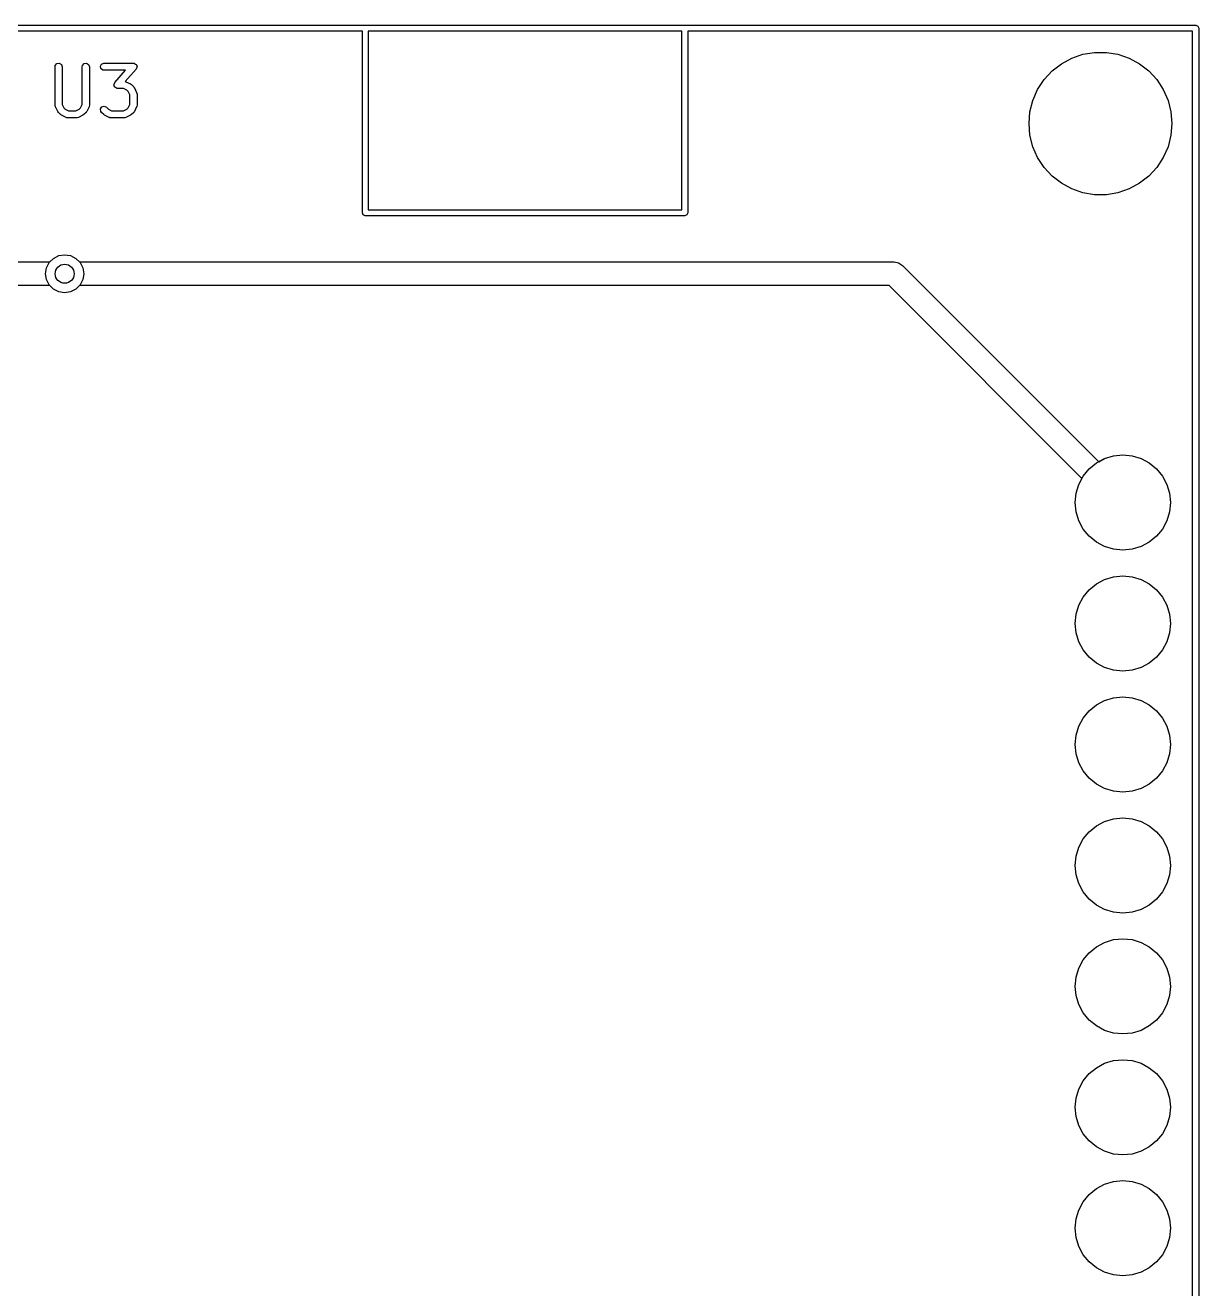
# Model space of a CAD drawing. Extents: x 105.8 to 166.7, y -105.6 to -53.8.
# Drawn here: x 142.05 to 166.69, y -80.37 to -53.84 of the extents above; entities that cross this region are included whole.
import ezdxf

# ---------------------------------------------------------------- set-up
doc = ezdxf.new("R2010")
doc.units = 0
doc.layers.add('BLACK', color=7, linetype='CONTINUOUS')

msp = doc.modelspace()

# ---------------------------------------------------------------- linework, layer by layer
at = {"layer": 'BLACK', "linetype": 'CONTINUOUS'}
for p, q in [((138.12, -53.8365), (149.189, -53.8365)), ((149.189, -53.8365), (166.63, -53.8365)), ((166.63, -53.8365), (166.675, -53.8551)), ((166.675, -53.8551), (166.694, -53.9)), ((149.129, -53.9635), (138.183, -53.9635)), ((149.129, -57.775), (149.129, -53.9635)), ((149.249, -53.9635), (149.249, -57.715)), ((155.84, -53.9635), (149.249, -53.9635)), ((155.84, -57.715), (155.84, -53.9635)), ((166.566, -53.9635), (155.96, -53.9635)), ((155.96, -53.9635), (155.96, -57.775)), ((166.566, -104.786), (166.566, -53.9635)), ((166.694, -53.9), (166.694, -104.85)), ((142.678, -54.682), (142.711, -54.6427)), ((142.711, -54.6427), (142.761, -54.6338)), ((142.761, -54.6338), (142.806, -54.6594)), ((143.249, -54.682), (143.282, -54.6427)), ((143.282, -54.6427), (143.333, -54.6338)), ((143.333, -54.6338), (143.377, -54.6594)), ((143.627, -54.6946), (143.652, -54.6502)), ((143.652, -54.6502), (143.7, -54.6326)), ((143.7, -54.6326), (144.32, -54.6326)), ((144.32, -54.6326), (144.331, -54.6346)), ((144.331, -54.6346), (144.334, -54.634)), ((144.334, -54.634), (144.337, -54.6357)), ((144.337, -54.6357), (144.345, -54.6371)), ((144.345, -54.6371), (144.361, -54.6501)), ((144.361, -54.6501), (144.378, -54.6606)), ((163.614, -54.7964), (163.81, -54.6442)), ((163.614, -54.7964), (163.81, -54.6442)), ((163.81, -54.6442), (164.027, -54.5263)), ((163.81, -54.6442), (164.027, -54.5263)), ((164.027, -54.5263), (164.262, -54.4459)), ((164.027, -54.5263), (164.262, -54.4459)), ((164.262, -54.4459), (164.506, -54.4051)), ((164.262, -54.4459), (164.506, -54.4051)), ((164.506, -54.4051), (164.754, -54.4051)), ((164.506, -54.4051), (164.754, -54.4051)), ((164.754, -54.4051), (164.998, -54.4459)), ((164.754, -54.4051), (164.998, -54.4459)), ((164.998, -54.4459), (165.233, -54.5263)), ((164.998, -54.4459), (165.233, -54.5263)), ((165.233, -54.5263), (165.45, -54.6442)), ((165.233, -54.5263), (165.45, -54.6442)), ((165.45, -54.6442), (165.646, -54.7964)), ((165.45, -54.6442), (165.646, -54.7964)), ((142.673, -54.7076), (142.678, -54.682)), ((142.673, -55.5171), (142.673, -54.7076)), ((142.806, -54.6594), (142.823, -54.7076)), ((142.823, -54.7076), (142.823, -55.4994)), ((143.245, -54.7076), (143.249, -54.682)), ((143.245, -55.4994), (143.245, -54.7076)), ((143.377, -54.6594), (143.395, -54.7076)), ((143.395, -54.7076), (143.395, -55.5171)), ((143.636, -54.7451), (143.627, -54.6946)), ((143.675, -54.7781), (143.636, -54.7451)), ((143.7, -54.7826), (143.675, -54.7781)), ((144.154, -54.7826), (143.7, -54.7826)), ((143.93, -55.0392), (144.154, -54.7826)), ((144.376, -54.757), (144.148, -55.017)), ((144.383, -54.7382), (144.376, -54.757)), ((144.378, -54.6606), (144.38, -54.6663)), ((144.38, -54.6663), (144.384, -54.6701)), ((144.393, -54.7206), (144.383, -54.7382)), ((144.384, -54.6701), (144.388, -54.69)), ((144.388, -54.69), (144.395, -54.7092)), ((144.395, -54.7092), (144.392, -54.7147)), ((144.392, -54.7147), (144.393, -54.7206)), ((163.446, -54.9787), (163.614, -54.7964)), ((163.446, -54.9787), (163.614, -54.7964)), ((165.646, -54.7964), (165.814, -54.9787)), ((165.646, -54.7964), (165.814, -54.9787)), ((143.911, -55.087), (143.913, -55.0814)), ((143.918, -55.1062), (143.911, -55.087)), ((143.912, -55.0755), (143.922, -55.058)), ((143.913, -55.0814), (143.912, -55.0755)), ((143.921, -55.1261), (143.918, -55.1062)), ((143.926, -55.1299), (143.921, -55.1261)), ((143.922, -55.058), (143.93, -55.0392)), ((143.928, -55.1356), (143.926, -55.1299)), ((143.945, -55.1461), (143.928, -55.1356)), ((143.961, -55.159), (143.945, -55.1461)), ((143.969, -55.1605), (143.961, -55.159)), ((143.972, -55.1621), (143.969, -55.1605)), ((143.975, -55.1616), (143.972, -55.1621)), ((143.986, -55.1636), (143.975, -55.1616)), ((144.111, -55.1636), (143.986, -55.1636)), ((144.18, -55.1978), (144.111, -55.1636)), ((144.148, -55.017), (144.155, -55.0181)), ((144.155, -55.0181), (144.158, -55.021)), ((144.158, -55.021), (144.163, -55.0215)), ((144.163, -55.0215), (144.258, -55.0691)), ((144.258, -55.0691), (144.276, -55.0825)), ((144.276, -55.0825), (144.277, -55.0832)), ((144.277, -55.0832), (144.325, -55.1308)), ((144.325, -55.1308), (144.338, -55.1491)), ((144.338, -55.1491), (144.339, -55.1503)), ((144.339, -55.1503), (144.387, -55.2455)), ((163.211, -55.413), (163.311, -55.1861)), ((163.211, -55.413), (163.311, -55.1861)), ((163.311, -55.1861), (163.446, -54.9787)), ((163.311, -55.1861), (163.446, -54.9787)), ((165.814, -54.9787), (165.949, -55.1861)), ((165.814, -54.9787), (165.949, -55.1861)), ((165.949, -55.1861), (166.049, -55.413)), ((165.949, -55.1861), (166.049, -55.413)), ((144.21, -55.2282), (144.18, -55.1978)), ((144.245, -55.2968), (144.21, -55.2282)), ((144.245, -55.4994), (144.245, -55.2968)), ((144.387, -55.2455), (144.394, -55.2705)), ((144.394, -55.2705), (144.393, -55.2748)), ((144.393, -55.2748), (144.395, -55.279)), ((144.395, -55.279), (144.395, -55.5171)), ((163.15, -55.6531), (163.211, -55.413)), ((163.15, -55.6531), (163.211, -55.413)), ((166.049, -55.413), (166.11, -55.6531)), ((166.049, -55.413), (166.11, -55.6531)), ((142.675, -55.5214), (142.673, -55.5171)), ((142.674, -55.5257), (142.675, -55.5214)), ((142.681, -55.5507), (142.674, -55.5257)), ((142.729, -55.6459), (142.681, -55.5507)), ((142.73, -55.647), (142.729, -55.6459)), ((142.743, -55.6654), (142.73, -55.647)), ((142.79, -55.713), (142.743, -55.6654)), ((142.792, -55.7137), (142.79, -55.713)), ((142.81, -55.7271), (142.792, -55.7137)), ((142.823, -55.4994), (142.857, -55.568)), ((142.857, -55.568), (142.888, -55.5984)), ((142.888, -55.5984), (142.956, -55.6326)), ((142.956, -55.6326), (143.111, -55.6326)), ((143.111, -55.6326), (143.18, -55.5984)), ((143.18, -55.5984), (143.21, -55.568)), ((143.21, -55.568), (143.245, -55.4994)), ((143.277, -55.713), (143.259, -55.7259)), ((143.325, -55.6654), (143.277, -55.713)), ((143.326, -55.6639), (143.325, -55.6654)), ((143.339, -55.6459), (143.326, -55.6639)), ((143.387, -55.5507), (143.339, -55.6459)), ((143.39, -55.5428), (143.387, -55.5462)), ((143.387, -55.5462), (143.387, -55.5507)), ((143.395, -55.5171), (143.39, -55.5428)), ((143.628, -55.593), (143.657, -55.5509)), ((143.633, -55.6441), (143.628, -55.593)), ((143.647, -55.6654), (143.633, -55.6441)), ((143.695, -55.713), (143.647, -55.6654)), ((143.657, -55.5509), (143.707, -55.5377)), ((143.697, -55.7137), (143.695, -55.713)), ((143.715, -55.7271), (143.697, -55.7137)), ((143.707, -55.5377), (143.754, -55.5593)), ((143.754, -55.5593), (143.793, -55.5984)), ((143.793, -55.5984), (143.861, -55.6326)), ((143.861, -55.6326), (144.111, -55.6326)), ((144.111, -55.6326), (144.18, -55.5984)), ((144.18, -55.5984), (144.21, -55.568)), ((144.21, -55.568), (144.245, -55.4994)), ((144.277, -55.713), (144.259, -55.7259)), ((144.325, -55.6654), (144.277, -55.713)), ((144.326, -55.6639), (144.325, -55.6654)), ((144.339, -55.6459), (144.326, -55.6639)), ((144.387, -55.5507), (144.339, -55.6459)), ((144.39, -55.5428), (144.387, -55.5462)), ((144.387, -55.5462), (144.387, -55.5507)), ((144.395, -55.5171), (144.39, -55.5428)), ((163.13, -55.9), (163.15, -55.6531)), ((163.13, -55.9), (163.15, -55.6531)), ((166.11, -55.6531), (166.13, -55.9)), ((166.11, -55.6531), (166.13, -55.9)), ((142.905, -55.7747), (142.81, -55.7271)), ((142.909, -55.7752), (142.905, -55.7747)), ((142.913, -55.7781), (142.909, -55.7752)), ((142.939, -55.7826), (142.913, -55.7781)), ((143.129, -55.7826), (142.939, -55.7826)), ((143.133, -55.7811), (143.129, -55.7826)), ((143.138, -55.7821), (143.133, -55.7811)), ((143.163, -55.7747), (143.138, -55.7821)), ((143.258, -55.7271), (143.163, -55.7747)), ((143.259, -55.7259), (143.258, -55.7271)), ((143.81, -55.7747), (143.715, -55.7271)), ((143.814, -55.7752), (143.81, -55.7747)), ((143.818, -55.7781), (143.814, -55.7752)), ((143.843, -55.7826), (143.818, -55.7781)), ((144.129, -55.7826), (143.843, -55.7826)), ((144.133, -55.7811), (144.129, -55.7826)), ((144.138, -55.7821), (144.133, -55.7811)), ((144.163, -55.7747), (144.138, -55.7821)), ((144.258, -55.7271), (144.163, -55.7747)), ((144.259, -55.7259), (144.258, -55.7271)), ((163.15, -56.1469), (163.13, -55.9)), ((163.15, -56.1469), (163.13, -55.9)), ((166.13, -55.9), (166.11, -56.1469)), ((166.13, -55.9), (166.11, -56.1469)), ((163.211, -56.387), (163.15, -56.1469)), ((163.211, -56.387), (163.15, -56.1469)), ((166.11, -56.1469), (166.049, -56.387)), ((166.11, -56.1469), (166.049, -56.387)), ((163.311, -56.6139), (163.211, -56.387)), ((163.311, -56.6139), (163.211, -56.387)), ((166.049, -56.387), (165.949, -56.6139)), ((166.049, -56.387), (165.949, -56.6139)), ((163.446, -56.8213), (163.311, -56.6139)), ((163.446, -56.8213), (163.311, -56.6139)), ((165.949, -56.6139), (165.814, -56.8213)), ((165.949, -56.6139), (165.814, -56.8213)), ((163.614, -57.0036), (163.446, -56.8213)), ((163.614, -57.0036), (163.446, -56.8213)), ((163.81, -57.1557), (163.614, -57.0036)), ((163.81, -57.1557), (163.614, -57.0036)), ((165.646, -57.0036), (165.45, -57.1557)), ((165.646, -57.0036), (165.45, -57.1557)), ((165.814, -56.8213), (165.646, -57.0036)), ((165.814, -56.8213), (165.646, -57.0036)), ((164.027, -57.2737), (163.81, -57.1557)), ((164.027, -57.2737), (163.81, -57.1557)), ((164.262, -57.3541), (164.027, -57.2737)), ((164.262, -57.3541), (164.027, -57.2737)), ((165.233, -57.2737), (164.998, -57.3541)), ((165.233, -57.2737), (164.998, -57.3541)), ((165.45, -57.1557), (165.233, -57.2737)), ((165.45, -57.1557), (165.233, -57.2737)), ((164.506, -57.3949), (164.262, -57.3541)), ((164.506, -57.3949), (164.262, -57.3541)), ((164.754, -57.3949), (164.506, -57.3949)), ((164.754, -57.3949), (164.506, -57.3949)), ((164.998, -57.3541), (164.754, -57.3949)), ((164.998, -57.3541), (164.754, -57.3949)), ((149.147, -57.8174), (149.129, -57.775)), ((149.189, -57.835), (149.147, -57.8174)), ((155.9, -57.835), (149.189, -57.835)), ((149.249, -57.715), (155.84, -57.715)), ((155.942, -57.8174), (155.9, -57.835)), ((155.96, -57.775), (155.942, -57.8174)), ((140.97, -58.805), (142.566, -58.805)), ((142.495, -58.9314), (142.551, -58.8199)), ((142.551, -58.8199), (142.64, -58.7314)), ((142.566, -58.805), (142.64, -58.7314)), ((142.64, -58.7314), (142.751, -58.6746)), ((142.64, -58.7314), (142.751, -58.6746)), ((142.751, -58.6746), (142.875, -58.655)), ((142.751, -58.6746), (142.875, -58.655)), ((142.875, -58.655), (142.999, -58.6746)), ((142.875, -58.655), (142.999, -58.6746)), ((142.999, -58.6746), (143.11, -58.7314)), ((142.999, -58.6746), (143.11, -58.7314)), ((143.11, -58.7314), (143.184, -58.805)), ((143.11, -58.7314), (143.199, -58.8199)), ((143.184, -58.805), (160.295, -58.805)), ((143.199, -58.8199), (143.255, -58.9314)), ((160.295, -58.805), (160.391, -58.824)), ((160.391, -58.824), (160.472, -58.8782)), ((160.472, -58.8782), (164.595, -63.0015)), ((142.475, -59.055), (142.495, -58.9314)), ((142.495, -59.1786), (142.475, -59.055)), ((143.255, -58.9314), (143.275, -59.055)), ((143.275, -59.055), (143.255, -59.1786)), ((142.566, -59.305), (141.074, -59.305)), ((142.551, -59.2901), (142.495, -59.1786)), ((142.64, -59.3786), (142.551, -59.2901)), ((142.64, -59.3786), (142.566, -59.305)), ((142.751, -59.4354), (142.64, -59.3786)), ((142.751, -59.4354), (142.64, -59.3786)), ((143.11, -59.3786), (142.999, -59.4354)), ((143.11, -59.3786), (142.999, -59.4354)), ((143.199, -59.2901), (143.11, -59.3786)), ((143.184, -59.305), (143.11, -59.3786)), ((160.191, -59.305), (143.184, -59.305)), ((143.255, -59.1786), (143.199, -59.2901)), ((164.241, -63.355), (160.191, -59.305)), ((142.875, -59.455), (142.751, -59.4354)), ((142.875, -59.455), (142.751, -59.4354)), ((142.999, -59.4354), (142.875, -59.455)), ((142.999, -59.4354), (142.875, -59.455)), ((164.717, -62.9361), (164.905, -62.8792)), ((164.717, -62.9361), (164.905, -62.8792)), ((164.717, -62.9361), (164.905, -62.8792)), ((164.717, -62.9361), (164.905, -62.8792)), ((164.905, -62.8792), (165.1, -62.86)), ((164.905, -62.8792), (165.1, -62.86)), ((164.905, -62.8792), (165.1, -62.86)), ((164.905, -62.8792), (165.1, -62.86)), ((165.1, -62.86), (165.295, -62.8792)), ((165.1, -62.86), (165.295, -62.8792)), ((165.1, -62.86), (165.295, -62.8792)), ((165.1, -62.86), (165.295, -62.8792)), ((165.295, -62.8792), (165.483, -62.9361)), ((165.295, -62.8792), (165.483, -62.9361)), ((165.295, -62.8792), (165.483, -62.9361)), ((165.295, -62.8792), (165.483, -62.9361)), ((164.393, -63.1529), (164.544, -63.0285)), ((164.393, -63.1529), (164.544, -63.0285)), ((164.393, -63.1529), (164.544, -63.0285)), ((164.544, -63.0285), (164.717, -62.9361)), ((164.544, -63.0285), (164.717, -62.9361)), ((164.544, -63.0285), (164.717, -62.9361)), ((164.595, -63.0015), (164.717, -62.9361)), ((165.483, -62.9361), (165.656, -63.0285)), ((165.483, -62.9361), (165.656, -63.0285)), ((165.483, -62.9361), (165.656, -63.0285)), ((165.483, -62.9361), (165.656, -63.0285)), ((165.656, -63.0285), (165.807, -63.1529)), ((165.656, -63.0285), (165.807, -63.1529)), ((165.656, -63.0285), (165.807, -63.1529)), ((165.656, -63.0285), (165.807, -63.1529)), ((164.176, -63.4773), (164.269, -63.3044)), ((164.176, -63.4773), (164.269, -63.3044)), ((164.176, -63.4773), (164.269, -63.3044)), ((164.176, -63.4773), (164.241, -63.355)), ((164.269, -63.3044), (164.393, -63.1529)), ((164.269, -63.3044), (164.393, -63.1529)), ((164.269, -63.3044), (164.393, -63.1529)), ((165.807, -63.1529), (165.931, -63.3044)), ((165.807, -63.1529), (165.931, -63.3044)), ((165.807, -63.1529), (165.931, -63.3044)), ((165.807, -63.1529), (165.931, -63.3044)), ((165.931, -63.3044), (166.024, -63.4773)), ((165.931, -63.3044), (166.024, -63.4773)), ((165.931, -63.3044), (166.024, -63.4773)), ((165.931, -63.3044), (166.024, -63.4773)), ((164.1, -63.86), (164.119, -63.6649)), ((164.1, -63.86), (164.119, -63.6649)), ((164.1, -63.86), (164.119, -63.6649)), ((164.1, -63.86), (164.119, -63.6649)), ((164.119, -63.6649), (164.176, -63.4773)), ((164.119, -63.6649), (164.176, -63.4773)), ((164.119, -63.6649), (164.176, -63.4773)), ((164.119, -63.6649), (164.176, -63.4773)), ((166.024, -63.4773), (166.081, -63.6649)), ((166.024, -63.4773), (166.081, -63.6649)), ((166.024, -63.4773), (166.081, -63.6649)), ((166.024, -63.4773), (166.081, -63.6649)), ((166.081, -63.6649), (166.1, -63.86)), ((166.081, -63.6649), (166.1, -63.86)), ((166.081, -63.6649), (166.1, -63.86)), ((166.081, -63.6649), (166.1, -63.86)), ((164.119, -64.0551), (164.1, -63.86)), ((164.119, -64.0551), (164.1, -63.86)), ((164.119, -64.0551), (164.1, -63.86)), ((164.119, -64.0551), (164.1, -63.86)), ((166.1, -63.86), (166.081, -64.0551)), ((166.1, -63.86), (166.081, -64.0551)), ((166.1, -63.86), (166.081, -64.0551)), ((166.1, -63.86), (166.081, -64.0551)), ((164.176, -64.2427), (164.119, -64.0551)), ((164.176, -64.2427), (164.119, -64.0551)), ((164.176, -64.2427), (164.119, -64.0551)), ((164.176, -64.2427), (164.119, -64.0551)), ((166.081, -64.0551), (166.024, -64.2427)), ((166.081, -64.0551), (166.024, -64.2427)), ((166.081, -64.0551), (166.024, -64.2427)), ((166.081, -64.0551), (166.024, -64.2427)), ((164.269, -64.4156), (164.176, -64.2427)), ((164.269, -64.4156), (164.176, -64.2427)), ((164.269, -64.4156), (164.176, -64.2427)), ((164.269, -64.4156), (164.176, -64.2427)), ((164.393, -64.5671), (164.269, -64.4156)), ((164.393, -64.5671), (164.269, -64.4156)), ((164.393, -64.5671), (164.269, -64.4156)), ((164.393, -64.5671), (164.269, -64.4156)), ((165.931, -64.4156), (165.807, -64.5671)), ((165.931, -64.4156), (165.807, -64.5671)), ((165.931, -64.4156), (165.807, -64.5671)), ((165.931, -64.4156), (165.807, -64.5671)), ((166.024, -64.2427), (165.931, -64.4156)), ((166.024, -64.2427), (165.931, -64.4156)), ((166.024, -64.2427), (165.931, -64.4156)), ((166.024, -64.2427), (165.931, -64.4156)), ((164.544, -64.6915), (164.393, -64.5671)), ((164.544, -64.6915), (164.393, -64.5671)), ((164.544, -64.6915), (164.393, -64.5671)), ((164.544, -64.6915), (164.393, -64.5671)), ((164.717, -64.7839), (164.544, -64.6915)), ((164.717, -64.7839), (164.544, -64.6915)), ((164.717, -64.7839), (164.544, -64.6915)), ((164.717, -64.7839), (164.544, -64.6915)), ((165.656, -64.6915), (165.483, -64.7839)), ((165.656, -64.6915), (165.483, -64.7839)), ((165.656, -64.6915), (165.483, -64.7839)), ((165.656, -64.6915), (165.483, -64.7839)), ((165.807, -64.5671), (165.656, -64.6915)), ((165.807, -64.5671), (165.656, -64.6915)), ((165.807, -64.5671), (165.656, -64.6915)), ((165.807, -64.5671), (165.656, -64.6915)), ((164.905, -64.8408), (164.717, -64.7839)), ((164.905, -64.8408), (164.717, -64.7839)), ((164.905, -64.8408), (164.717, -64.7839)), ((164.905, -64.8408), (164.717, -64.7839)), ((165.1, -64.86), (164.905, -64.8408)), ((165.1, -64.86), (164.905, -64.8408)), ((165.1, -64.86), (164.905, -64.8408)), ((165.1, -64.86), (164.905, -64.8408)), ((165.295, -64.8408), (165.1, -64.86)), ((165.295, -64.8408), (165.1, -64.86)), ((165.295, -64.8408), (165.1, -64.86)), ((165.295, -64.8408), (165.1, -64.86)), ((165.483, -64.7839), (165.295, -64.8408)), ((165.483, -64.7839), (165.295, -64.8408)), ((165.483, -64.7839), (165.295, -64.8408)), ((165.483, -64.7839), (165.295, -64.8408)), ((164.544, -65.5685), (164.717, -65.4761)), ((164.544, -65.5685), (164.717, -65.4761)), ((164.544, -65.5685), (164.717, -65.4761)), ((164.544, -65.5685), (164.717, -65.4761)), ((164.717, -65.4761), (164.905, -65.4192)), ((164.717, -65.4761), (164.905, -65.4192)), ((164.717, -65.4761), (164.905, -65.4192)), ((164.717, -65.4761), (164.905, -65.4192)), ((164.905, -65.4192), (165.1, -65.4)), ((164.905, -65.4192), (165.1, -65.4)), ((164.905, -65.4192), (165.1, -65.4)), ((164.905, -65.4192), (165.1, -65.4)), ((165.1, -65.4), (165.295, -65.4192)), ((165.1, -65.4), (165.295, -65.4192)), ((165.1, -65.4), (165.295, -65.4192)), ((165.1, -65.4), (165.295, -65.4192)), ((165.295, -65.4192), (165.483, -65.4761)), ((165.295, -65.4192), (165.483, -65.4761)), ((165.295, -65.4192), (165.483, -65.4761)), ((165.295, -65.4192), (165.483, -65.4761)), ((165.483, -65.4761), (165.656, -65.5685)), ((165.483, -65.4761), (165.656, -65.5685)), ((165.483, -65.4761), (165.656, -65.5685)), ((165.483, -65.4761), (165.656, -65.5685)), ((164.269, -65.8444), (164.393, -65.6929)), ((164.269, -65.8444), (164.393, -65.6929)), ((164.269, -65.8444), (164.393, -65.6929)), ((164.269, -65.8444), (164.393, -65.6929)), ((164.393, -65.6929), (164.544, -65.5685)), ((164.393, -65.6929), (164.544, -65.5685)), ((164.393, -65.6929), (164.544, -65.5685)), ((164.393, -65.6929), (164.544, -65.5685)), ((165.656, -65.5685), (165.807, -65.6929)), ((165.656, -65.5685), (165.807, -65.6929)), ((165.656, -65.5685), (165.807, -65.6929)), ((165.656, -65.5685), (165.807, -65.6929)), ((165.807, -65.6929), (165.931, -65.8444)), ((165.807, -65.6929), (165.931, -65.8444)), ((165.807, -65.6929), (165.931, -65.8444)), ((165.807, -65.6929), (165.931, -65.8444)), ((164.119, -66.2049), (164.176, -66.0173)), ((164.119, -66.2049), (164.176, -66.0173)), ((164.119, -66.2049), (164.176, -66.0173)), ((164.119, -66.2049), (164.176, -66.0173)), ((164.176, -66.0173), (164.269, -65.8444)), ((164.176, -66.0173), (164.269, -65.8444)), ((164.176, -66.0173), (164.269, -65.8444)), ((164.176, -66.0173), (164.269, -65.8444)), ((165.931, -65.8444), (166.024, -66.0173)), ((165.931, -65.8444), (166.024, -66.0173)), ((165.931, -65.8444), (166.024, -66.0173)), ((165.931, -65.8444), (166.024, -66.0173)), ((166.024, -66.0173), (166.081, -66.2049)), ((166.024, -66.0173), (166.081, -66.2049)), ((166.024, -66.0173), (166.081, -66.2049)), ((166.024, -66.0173), (166.081, -66.2049)), ((164.1, -66.4), (164.119, -66.2049)), ((164.1, -66.4), (164.119, -66.2049)), ((164.1, -66.4), (164.119, -66.2049)), ((164.1, -66.4), (164.119, -66.2049)), ((166.081, -66.2049), (166.1, -66.4)), ((166.081, -66.2049), (166.1, -66.4)), ((166.081, -66.2049), (166.1, -66.4)), ((166.081, -66.2049), (166.1, -66.4)), ((164.119, -66.5951), (164.1, -66.4)), ((164.119, -66.5951), (164.1, -66.4)), ((164.119, -66.5951), (164.1, -66.4)), ((164.119, -66.5951), (164.1, -66.4)), ((164.176, -66.7827), (164.119, -66.5951)), ((164.176, -66.7827), (164.119, -66.5951)), ((164.176, -66.7827), (164.119, -66.5951)), ((164.176, -66.7827), (164.119, -66.5951)), ((166.081, -66.5951), (166.024, -66.7827)), ((166.081, -66.5951), (166.024, -66.7827)), ((166.081, -66.5951), (166.024, -66.7827)), ((166.081, -66.5951), (166.024, -66.7827)), ((166.1, -66.4), (166.081, -66.5951)), ((166.1, -66.4), (166.081, -66.5951)), ((166.1, -66.4), (166.081, -66.5951)), ((166.1, -66.4), (166.081, -66.5951)), ((164.269, -66.9556), (164.176, -66.7827)), ((164.269, -66.9556), (164.176, -66.7827)), ((164.269, -66.9556), (164.176, -66.7827)), ((164.269, -66.9556), (164.176, -66.7827)), ((166.024, -66.7827), (165.931, -66.9556)), ((166.024, -66.7827), (165.931, -66.9556)), ((166.024, -66.7827), (165.931, -66.9556)), ((166.024, -66.7827), (165.931, -66.9556)), ((164.393, -67.1071), (164.269, -66.9556)), ((164.393, -67.1071), (164.269, -66.9556)), ((164.393, -67.1071), (164.269, -66.9556)), ((164.393, -67.1071), (164.269, -66.9556)), ((164.544, -67.2315), (164.393, -67.1071)), ((164.544, -67.2315), (164.393, -67.1071)), ((164.544, -67.2315), (164.393, -67.1071)), ((164.544, -67.2315), (164.393, -67.1071)), ((165.807, -67.1071), (165.656, -67.2315)), ((165.807, -67.1071), (165.656, -67.2315)), ((165.807, -67.1071), (165.656, -67.2315)), ((165.807, -67.1071), (165.656, -67.2315)), ((165.931, -66.9556), (165.807, -67.1071)), ((165.931, -66.9556), (165.807, -67.1071)), ((165.931, -66.9556), (165.807, -67.1071)), ((165.931, -66.9556), (165.807, -67.1071)), ((164.717, -67.3239), (164.544, -67.2315)), ((164.717, -67.3239), (164.544, -67.2315)), ((164.717, -67.3239), (164.544, -67.2315)), ((164.717, -67.3239), (164.544, -67.2315)), ((164.905, -67.3808), (164.717, -67.3239)), ((164.905, -67.3808), (164.717, -67.3239)), ((164.905, -67.3808), (164.717, -67.3239)), ((164.905, -67.3808), (164.717, -67.3239)), ((165.1, -67.4), (164.905, -67.3808)), ((165.1, -67.4), (164.905, -67.3808)), ((165.1, -67.4), (164.905, -67.3808)), ((165.1, -67.4), (164.905, -67.3808)), ((165.295, -67.3808), (165.1, -67.4)), ((165.295, -67.3808), (165.1, -67.4)), ((165.295, -67.3808), (165.1, -67.4)), ((165.295, -67.3808), (165.1, -67.4)), ((165.483, -67.3239), (165.295, -67.3808)), ((165.483, -67.3239), (165.295, -67.3808)), ((165.483, -67.3239), (165.295, -67.3808)), ((165.483, -67.3239), (165.295, -67.3808)), ((165.656, -67.2315), (165.483, -67.3239)), ((165.656, -67.2315), (165.483, -67.3239)), ((165.656, -67.2315), (165.483, -67.3239)), ((165.656, -67.2315), (165.483, -67.3239)), ((164.393, -68.2329), (164.544, -68.1085)), ((164.393, -68.2329), (164.544, -68.1085)), ((164.393, -68.2329), (164.544, -68.1085)), ((164.393, -68.2329), (164.544, -68.1085)), ((164.544, -68.1085), (164.717, -68.0161)), ((164.544, -68.1085), (164.717, -68.0161)), ((164.544, -68.1085), (164.717, -68.0161)), ((164.544, -68.1085), (164.717, -68.0161)), ((164.717, -68.0161), (164.905, -67.9592)), ((164.717, -68.0161), (164.905, -67.9592)), ((164.717, -68.0161), (164.905, -67.9592)), ((164.717, -68.0161), (164.905, -67.9592)), ((164.905, -67.9592), (165.1, -67.94)), ((164.905, -67.9592), (165.1, -67.94)), ((164.905, -67.9592), (165.1, -67.94)), ((164.905, -67.9592), (165.1, -67.94)), ((165.1, -67.94), (165.295, -67.9592)), ((165.1, -67.94), (165.295, -67.9592)), ((165.1, -67.94), (165.295, -67.9592)), ((165.1, -67.94), (165.295, -67.9592)), ((165.295, -67.9592), (165.483, -68.0161)), ((165.295, -67.9592), (165.483, -68.0161)), ((165.295, -67.9592), (165.483, -68.0161)), ((165.295, -67.9592), (165.483, -68.0161)), ((165.483, -68.0161), (165.656, -68.1085)), ((165.483, -68.0161), (165.656, -68.1085)), ((165.483, -68.0161), (165.656, -68.1085)), ((165.483, -68.0161), (165.656, -68.1085)), ((165.656, -68.1085), (165.807, -68.2329)), ((165.656, -68.1085), (165.807, -68.2329)), ((165.656, -68.1085), (165.807, -68.2329)), ((165.656, -68.1085), (165.807, -68.2329)), ((164.176, -68.5573), (164.269, -68.3844)), ((164.176, -68.5573), (164.269, -68.3844)), ((164.176, -68.5573), (164.269, -68.3844)), ((164.176, -68.5573), (164.269, -68.3844)), ((164.269, -68.3844), (164.393, -68.2329)), ((164.269, -68.3844), (164.393, -68.2329)), ((164.269, -68.3844), (164.393, -68.2329)), ((164.269, -68.3844), (164.393, -68.2329)), ((165.807, -68.2329), (165.931, -68.3844)), ((165.807, -68.2329), (165.931, -68.3844)), ((165.807, -68.2329), (165.931, -68.3844)), ((165.807, -68.2329), (165.931, -68.3844)), ((165.931, -68.3844), (166.024, -68.5573)), ((165.931, -68.3844), (166.024, -68.5573)), ((165.931, -68.3844), (166.024, -68.5573)), ((165.931, -68.3844), (166.024, -68.5573)), ((164.119, -68.7449), (164.176, -68.5573)), ((164.119, -68.7449), (164.176, -68.5573)), ((164.119, -68.7449), (164.176, -68.5573)), ((164.119, -68.7449), (164.176, -68.5573)), ((166.024, -68.5573), (166.081, -68.7449)), ((166.024, -68.5573), (166.081, -68.7449)), ((166.024, -68.5573), (166.081, -68.7449)), ((166.024, -68.5573), (166.081, -68.7449)), ((164.1, -68.94), (164.119, -68.7449)), ((164.1, -68.94), (164.119, -68.7449)), ((164.1, -68.94), (164.119, -68.7449)), ((164.1, -68.94), (164.119, -68.7449)), ((164.119, -69.1351), (164.1, -68.94)), ((164.119, -69.1351), (164.1, -68.94)), ((164.119, -69.1351), (164.1, -68.94)), ((164.119, -69.1351), (164.1, -68.94)), ((166.081, -68.7449), (166.1, -68.94)), ((166.081, -68.7449), (166.1, -68.94)), ((166.081, -68.7449), (166.1, -68.94)), ((166.081, -68.7449), (166.1, -68.94)), ((166.1, -68.94), (166.081, -69.1351)), ((166.1, -68.94), (166.081, -69.1351)), ((166.1, -68.94), (166.081, -69.1351)), ((166.1, -68.94), (166.081, -69.1351)), ((164.176, -69.3227), (164.119, -69.1351)), ((164.176, -69.3227), (164.119, -69.1351)), ((164.176, -69.3227), (164.119, -69.1351)), ((164.176, -69.3227), (164.119, -69.1351)), ((166.081, -69.1351), (166.024, -69.3227)), ((166.081, -69.1351), (166.024, -69.3227)), ((166.081, -69.1351), (166.024, -69.3227)), ((166.081, -69.1351), (166.024, -69.3227)), ((164.269, -69.4956), (164.176, -69.3227)), ((164.269, -69.4956), (164.176, -69.3227)), ((164.269, -69.4956), (164.176, -69.3227)), ((164.269, -69.4956), (164.176, -69.3227)), ((164.393, -69.6471), (164.269, -69.4956)), ((164.393, -69.6471), (164.269, -69.4956)), ((164.393, -69.6471), (164.269, -69.4956)), ((164.393, -69.6471), (164.269, -69.4956)), ((165.931, -69.4956), (165.807, -69.6471)), ((165.931, -69.4956), (165.807, -69.6471)), ((165.931, -69.4956), (165.807, -69.6471)), ((165.931, -69.4956), (165.807, -69.6471)), ((166.024, -69.3227), (165.931, -69.4956)), ((166.024, -69.3227), (165.931, -69.4956)), ((166.024, -69.3227), (165.931, -69.4956)), ((166.024, -69.3227), (165.931, -69.4956)), ((164.544, -69.7715), (164.393, -69.6471)), ((164.544, -69.7715), (164.393, -69.6471)), ((164.544, -69.7715), (164.393, -69.6471)), ((164.544, -69.7715), (164.393, -69.6471)), ((164.717, -69.8639), (164.544, -69.7715)), ((164.717, -69.8639), (164.544, -69.7715)), ((164.717, -69.8639), (164.544, -69.7715)), ((164.717, -69.8639), (164.544, -69.7715)), ((165.656, -69.7715), (165.483, -69.8639)), ((165.656, -69.7715), (165.483, -69.8639)), ((165.656, -69.7715), (165.483, -69.8639)), ((165.656, -69.7715), (165.483, -69.8639)), ((165.807, -69.6471), (165.656, -69.7715)), ((165.807, -69.6471), (165.656, -69.7715)), ((165.807, -69.6471), (165.656, -69.7715)), ((165.807, -69.6471), (165.656, -69.7715)), ((164.905, -69.9208), (164.717, -69.8639)), ((164.905, -69.9208), (164.717, -69.8639)), ((164.905, -69.9208), (164.717, -69.8639)), ((164.905, -69.9208), (164.717, -69.8639)), ((165.1, -69.94), (164.905, -69.9208)), ((165.1, -69.94), (164.905, -69.9208)), ((165.1, -69.94), (164.905, -69.9208)), ((165.1, -69.94), (164.905, -69.9208)), ((165.295, -69.9208), (165.1, -69.94)), ((165.295, -69.9208), (165.1, -69.94)), ((165.295, -69.9208), (165.1, -69.94)), ((165.295, -69.9208), (165.1, -69.94)), ((165.483, -69.8639), (165.295, -69.9208)), ((165.483, -69.8639), (165.295, -69.9208)), ((165.483, -69.8639), (165.295, -69.9208)), ((165.483, -69.8639), (165.295, -69.9208)), ((164.544, -70.6485), (164.717, -70.5561)), ((164.544, -70.6485), (164.717, -70.5561)), ((164.544, -70.6485), (164.717, -70.5561)), ((164.544, -70.6485), (164.717, -70.5561)), ((164.717, -70.5561), (164.905, -70.4992)), ((164.717, -70.5561), (164.905, -70.4992)), ((164.717, -70.5561), (164.905, -70.4992)), ((164.717, -70.5561), (164.905, -70.4992)), ((164.905, -70.4992), (165.1, -70.48)), ((164.905, -70.4992), (165.1, -70.48)), ((164.905, -70.4992), (165.1, -70.48)), ((164.905, -70.4992), (165.1, -70.48)), ((165.1, -70.48), (165.295, -70.4992)), ((165.1, -70.48), (165.295, -70.4992)), ((165.1, -70.48), (165.295, -70.4992)), ((165.1, -70.48), (165.295, -70.4992)), ((165.295, -70.4992), (165.483, -70.5561)), ((165.295, -70.4992), (165.483, -70.5561)), ((165.295, -70.4992), (165.483, -70.5561)), ((165.295, -70.4992), (165.483, -70.5561)), ((165.483, -70.5561), (165.656, -70.6485)), ((165.483, -70.5561), (165.656, -70.6485)), ((165.483, -70.5561), (165.656, -70.6485)), ((165.483, -70.5561), (165.656, -70.6485)), ((164.269, -70.9244), (164.393, -70.7729)), ((164.269, -70.9244), (164.393, -70.7729)), ((164.269, -70.9244), (164.393, -70.7729)), ((164.269, -70.9244), (164.393, -70.7729)), ((164.393, -70.7729), (164.544, -70.6485)), ((164.393, -70.7729), (164.544, -70.6485)), ((164.393, -70.7729), (164.544, -70.6485)), ((164.393, -70.7729), (164.544, -70.6485)), ((165.656, -70.6485), (165.807, -70.7729)), ((165.656, -70.6485), (165.807, -70.7729)), ((165.656, -70.6485), (165.807, -70.7729)), ((165.656, -70.6485), (165.807, -70.7729)), ((165.807, -70.7729), (165.931, -70.9244)), ((165.807, -70.7729), (165.931, -70.9244)), ((165.807, -70.7729), (165.931, -70.9244)), ((165.807, -70.7729), (165.931, -70.9244)), ((164.119, -71.2849), (164.176, -71.0973)), ((164.119, -71.2849), (164.176, -71.0973)), ((164.119, -71.2849), (164.176, -71.0973)), ((164.119, -71.2849), (164.176, -71.0973)), ((164.176, -71.0973), (164.269, -70.9244)), ((164.176, -71.0973), (164.269, -70.9244)), ((164.176, -71.0973), (164.269, -70.9244)), ((164.176, -71.0973), (164.269, -70.9244)), ((165.931, -70.9244), (166.024, -71.0973)), ((165.931, -70.9244), (166.024, -71.0973)), ((165.931, -70.9244), (166.024, -71.0973)), ((165.931, -70.9244), (166.024, -71.0973)), ((166.024, -71.0973), (166.081, -71.2849)), ((166.024, -71.0973), (166.081, -71.2849)), ((166.024, -71.0973), (166.081, -71.2849)), ((166.024, -71.0973), (166.081, -71.2849)), ((164.1, -71.48), (164.119, -71.2849)), ((164.1, -71.48), (164.119, -71.2849)), ((164.1, -71.48), (164.119, -71.2849)), ((164.1, -71.48), (164.119, -71.2849)), ((166.081, -71.2849), (166.1, -71.48)), ((166.081, -71.2849), (166.1, -71.48)), ((166.081, -71.2849), (166.1, -71.48)), ((166.081, -71.2849), (166.1, -71.48)), ((164.119, -71.6751), (164.1, -71.48)), ((164.119, -71.6751), (164.1, -71.48)), ((164.119, -71.6751), (164.1, -71.48)), ((164.119, -71.6751), (164.1, -71.48)), ((166.1, -71.48), (166.081, -71.6751)), ((166.1, -71.48), (166.081, -71.6751)), ((166.1, -71.48), (166.081, -71.6751)), ((166.1, -71.48), (166.081, -71.6751)), ((164.176, -71.8627), (164.119, -71.6751)), ((164.176, -71.8627), (164.119, -71.6751)), ((164.176, -71.8627), (164.119, -71.6751)), ((164.176, -71.8627), (164.119, -71.6751)), ((164.269, -72.0356), (164.176, -71.8627)), ((164.269, -72.0356), (164.176, -71.8627)), ((164.269, -72.0356), (164.176, -71.8627)), ((164.269, -72.0356), (164.176, -71.8627)), ((166.024, -71.8627), (165.931, -72.0356)), ((166.024, -71.8627), (165.931, -72.0356)), ((166.024, -71.8627), (165.931, -72.0356)), ((166.024, -71.8627), (165.931, -72.0356)), ((166.081, -71.6751), (166.024, -71.8627)), ((166.081, -71.6751), (166.024, -71.8627)), ((166.081, -71.6751), (166.024, -71.8627)), ((166.081, -71.6751), (166.024, -71.8627)), ((164.393, -72.1871), (164.269, -72.0356)), ((164.393, -72.1871), (164.269, -72.0356)), ((164.393, -72.1871), (164.269, -72.0356)), ((164.393, -72.1871), (164.269, -72.0356)), ((165.931, -72.0356), (165.807, -72.1871)), ((165.931, -72.0356), (165.807, -72.1871)), ((165.931, -72.0356), (165.807, -72.1871)), ((165.931, -72.0356), (165.807, -72.1871)), ((164.544, -72.3115), (164.393, -72.1871)), ((164.544, -72.3115), (164.393, -72.1871)), ((164.544, -72.3115), (164.393, -72.1871)), ((164.544, -72.3115), (164.393, -72.1871)), ((164.717, -72.4039), (164.544, -72.3115)), ((164.717, -72.4039), (164.544, -72.3115)), ((164.717, -72.4039), (164.544, -72.3115)), ((164.717, -72.4039), (164.544, -72.3115)), ((164.905, -72.4608), (164.717, -72.4039)), ((164.905, -72.4608), (164.717, -72.4039)), ((164.905, -72.4608), (164.717, -72.4039)), ((164.905, -72.4608), (164.717, -72.4039)), ((165.483, -72.4039), (165.295, -72.4608)), ((165.483, -72.4039), (165.295, -72.4608)), ((165.483, -72.4039), (165.295, -72.4608)), ((165.483, -72.4039), (165.295, -72.4608)), ((165.656, -72.3115), (165.483, -72.4039)), ((165.656, -72.3115), (165.483, -72.4039)), ((165.656, -72.3115), (165.483, -72.4039)), ((165.656, -72.3115), (165.483, -72.4039)), ((165.807, -72.1871), (165.656, -72.3115)), ((165.807, -72.1871), (165.656, -72.3115)), ((165.807, -72.1871), (165.656, -72.3115)), ((165.807, -72.1871), (165.656, -72.3115)), ((165.1, -72.48), (164.905, -72.4608)), ((165.1, -72.48), (164.905, -72.4608)), ((165.1, -72.48), (164.905, -72.4608)), ((165.1, -72.48), (164.905, -72.4608)), ((165.295, -72.4608), (165.1, -72.48)), ((165.295, -72.4608), (165.1, -72.48)), ((165.295, -72.4608), (165.1, -72.48)), ((165.295, -72.4608), (165.1, -72.48)), ((164.393, -73.3129), (164.544, -73.1885)), ((164.393, -73.3129), (164.544, -73.1885)), ((164.393, -73.3129), (164.544, -73.1885)), ((164.393, -73.3129), (164.544, -73.1885)), ((164.544, -73.1885), (164.717, -73.0961)), ((164.544, -73.1885), (164.717, -73.0961)), ((164.544, -73.1885), (164.717, -73.0961)), ((164.544, -73.1885), (164.717, -73.0961)), ((164.717, -73.0961), (164.905, -73.0392)), ((164.717, -73.0961), (164.905, -73.0392)), ((164.717, -73.0961), (164.905, -73.0392)), ((164.717, -73.0961), (164.905, -73.0392)), ((164.905, -73.0392), (165.1, -73.02)), ((164.905, -73.0392), (165.1, -73.02)), ((164.905, -73.0392), (165.1, -73.02)), ((164.905, -73.0392), (165.1, -73.02)), ((165.1, -73.02), (165.295, -73.0392)), ((165.1, -73.02), (165.295, -73.0392)), ((165.1, -73.02), (165.295, -73.0392)), ((165.1, -73.02), (165.295, -73.0392)), ((165.295, -73.0392), (165.483, -73.0961)), ((165.295, -73.0392), (165.483, -73.0961)), ((165.295, -73.0392), (165.483, -73.0961)), ((165.295, -73.0392), (165.483, -73.0961)), ((165.483, -73.0961), (165.656, -73.1885)), ((165.483, -73.0961), (165.656, -73.1885)), ((165.483, -73.0961), (165.656, -73.1885)), ((165.483, -73.0961), (165.656, -73.1885)), ((165.656, -73.1885), (165.807, -73.3129)), ((165.656, -73.1885), (165.807, -73.3129)), ((165.656, -73.1885), (165.807, -73.3129)), ((165.656, -73.1885), (165.807, -73.3129)), ((164.176, -73.6373), (164.269, -73.4644)), ((164.176, -73.6373), (164.269, -73.4644)), ((164.176, -73.6373), (164.269, -73.4644)), ((164.176, -73.6373), (164.269, -73.4644)), ((164.269, -73.4644), (164.393, -73.3129)), ((164.269, -73.4644), (164.393, -73.3129)), ((164.269, -73.4644), (164.393, -73.3129)), ((164.269, -73.4644), (164.393, -73.3129)), ((165.807, -73.3129), (165.931, -73.4644)), ((165.807, -73.3129), (165.931, -73.4644)), ((165.807, -73.3129), (165.931, -73.4644)), ((165.807, -73.3129), (165.931, -73.4644)), ((165.931, -73.4644), (166.024, -73.6373)), ((165.931, -73.4644), (166.024, -73.6373)), ((165.931, -73.4644), (166.024, -73.6373)), ((165.931, -73.4644), (166.024, -73.6373)), ((164.119, -73.8249), (164.176, -73.6373)), ((164.119, -73.8249), (164.176, -73.6373)), ((164.119, -73.8249), (164.176, -73.6373)), ((164.119, -73.8249), (164.176, -73.6373)), ((166.024, -73.6373), (166.081, -73.8249)), ((166.024, -73.6373), (166.081, -73.8249)), ((166.024, -73.6373), (166.081, -73.8249)), ((166.024, -73.6373), (166.081, -73.8249)), ((164.1, -74.02), (164.119, -73.8249)), ((164.1, -74.02), (164.119, -73.8249)), ((164.1, -74.02), (164.119, -73.8249)), ((164.1, -74.02), (164.119, -73.8249)), ((164.119, -74.2151), (164.1, -74.02)), ((164.119, -74.2151), (164.1, -74.02)), ((164.119, -74.2151), (164.1, -74.02)), ((164.119, -74.2151), (164.1, -74.02)), ((166.081, -73.8249), (166.1, -74.02)), ((166.081, -73.8249), (166.1, -74.02)), ((166.081, -73.8249), (166.1, -74.02)), ((166.081, -73.8249), (166.1, -74.02)), ((166.1, -74.02), (166.081, -74.2151)), ((166.1, -74.02), (166.081, -74.2151)), ((166.1, -74.02), (166.081, -74.2151)), ((166.1, -74.02), (166.081, -74.2151)), ((164.176, -74.4027), (164.119, -74.2151)), ((164.176, -74.4027), (164.119, -74.2151)), ((164.176, -74.4027), (164.119, -74.2151)), ((164.176, -74.4027), (164.119, -74.2151)), ((166.081, -74.2151), (166.024, -74.4027)), ((166.081, -74.2151), (166.024, -74.4027)), ((166.081, -74.2151), (166.024, -74.4027)), ((166.081, -74.2151), (166.024, -74.4027)), ((164.269, -74.5756), (164.176, -74.4027)), ((164.269, -74.5756), (164.176, -74.4027)), ((164.269, -74.5756), (164.176, -74.4027)), ((164.269, -74.5756), (164.176, -74.4027)), ((166.024, -74.4027), (165.931, -74.5756)), ((166.024, -74.4027), (165.931, -74.5756)), ((166.024, -74.4027), (165.931, -74.5756)), ((166.024, -74.4027), (165.931, -74.5756)), ((164.393, -74.7271), (164.269, -74.5756)), ((164.393, -74.7271), (164.269, -74.5756)), ((164.393, -74.7271), (164.269, -74.5756)), ((164.393, -74.7271), (164.269, -74.5756)), ((164.544, -74.8515), (164.393, -74.7271)), ((164.544, -74.8515), (164.393, -74.7271)), ((164.544, -74.8515), (164.393, -74.7271)), ((164.544, -74.8515), (164.393, -74.7271)), ((165.807, -74.7271), (165.656, -74.8515)), ((165.807, -74.7271), (165.656, -74.8515)), ((165.807, -74.7271), (165.656, -74.8515)), ((165.807, -74.7271), (165.656, -74.8515)), ((165.931, -74.5756), (165.807, -74.7271)), ((165.931, -74.5756), (165.807, -74.7271)), ((165.931, -74.5756), (165.807, -74.7271)), ((165.931, -74.5756), (165.807, -74.7271)), ((164.717, -74.9439), (164.544, -74.8515)), ((164.717, -74.9439), (164.544, -74.8515)), ((164.717, -74.9439), (164.544, -74.8515)), ((164.717, -74.9439), (164.544, -74.8515)), ((164.905, -75.0008), (164.717, -74.9439)), ((164.905, -75.0008), (164.717, -74.9439)), ((164.905, -75.0008), (164.717, -74.9439)), ((164.905, -75.0008), (164.717, -74.9439)), ((165.1, -75.02), (164.905, -75.0008)), ((165.1, -75.02), (164.905, -75.0008)), ((165.1, -75.02), (164.905, -75.0008)), ((165.1, -75.02), (164.905, -75.0008)), ((165.295, -75.0008), (165.1, -75.02)), ((165.295, -75.0008), (165.1, -75.02)), ((165.295, -75.0008), (165.1, -75.02)), ((165.295, -75.0008), (165.1, -75.02)), ((165.483, -74.9439), (165.295, -75.0008)), ((165.483, -74.9439), (165.295, -75.0008)), ((165.483, -74.9439), (165.295, -75.0008)), ((165.483, -74.9439), (165.295, -75.0008)), ((165.656, -74.8515), (165.483, -74.9439)), ((165.656, -74.8515), (165.483, -74.9439)), ((165.656, -74.8515), (165.483, -74.9439)), ((165.656, -74.8515), (165.483, -74.9439)), ((164.717, -75.6361), (164.905, -75.5792)), ((164.717, -75.6361), (164.905, -75.5792)), ((164.717, -75.6361), (164.905, -75.5792)), ((164.717, -75.6361), (164.905, -75.5792)), ((164.905, -75.5792), (165.1, -75.56)), ((164.905, -75.5792), (165.1, -75.56)), ((164.905, -75.5792), (165.1, -75.56)), ((164.905, -75.5792), (165.1, -75.56)), ((165.1, -75.56), (165.295, -75.5792)), ((165.1, -75.56), (165.295, -75.5792)), ((165.1, -75.56), (165.295, -75.5792)), ((165.1, -75.56), (165.295, -75.5792)), ((165.295, -75.5792), (165.483, -75.6361)), ((165.295, -75.5792), (165.483, -75.6361)), ((165.295, -75.5792), (165.483, -75.6361)), ((165.295, -75.5792), (165.483, -75.6361)), ((164.269, -76.0044), (164.393, -75.8529)), ((164.269, -76.0044), (164.393, -75.8529)), ((164.269, -76.0044), (164.393, -75.8529)), ((164.269, -76.0044), (164.393, -75.8529)), ((164.393, -75.8529), (164.544, -75.7285)), ((164.393, -75.8529), (164.544, -75.7285)), ((164.393, -75.8529), (164.544, -75.7285)), ((164.393, -75.8529), (164.544, -75.7285)), ((164.544, -75.7285), (164.717, -75.6361)), ((164.544, -75.7285), (164.717, -75.6361)), ((164.544, -75.7285), (164.717, -75.6361)), ((164.544, -75.7285), (164.717, -75.6361)), ((165.483, -75.6361), (165.656, -75.7285)), ((165.483, -75.6361), (165.656, -75.7285)), ((165.483, -75.6361), (165.656, -75.7285)), ((165.483, -75.6361), (165.656, -75.7285)), ((165.656, -75.7285), (165.807, -75.8529)), ((165.656, -75.7285), (165.807, -75.8529)), ((165.656, -75.7285), (165.807, -75.8529)), ((165.656, -75.7285), (165.807, -75.8529)), ((165.807, -75.8529), (165.931, -76.0044)), ((165.807, -75.8529), (165.931, -76.0044)), ((165.807, -75.8529), (165.931, -76.0044)), ((165.807, -75.8529), (165.931, -76.0044)), ((164.176, -76.1773), (164.269, -76.0044)), ((164.176, -76.1773), (164.269, -76.0044)), ((164.176, -76.1773), (164.269, -76.0044)), ((164.176, -76.1773), (164.269, -76.0044)), ((165.931, -76.0044), (166.024, -76.1773)), ((165.931, -76.0044), (166.024, -76.1773)), ((165.931, -76.0044), (166.024, -76.1773)), ((165.931, -76.0044), (166.024, -76.1773)), ((164.1, -76.56), (164.119, -76.3649)), ((164.1, -76.56), (164.119, -76.3649)), ((164.1, -76.56), (164.119, -76.3649)), ((164.1, -76.56), (164.119, -76.3649)), ((164.119, -76.3649), (164.176, -76.1773)), ((164.119, -76.3649), (164.176, -76.1773)), ((164.119, -76.3649), (164.176, -76.1773)), ((164.119, -76.3649), (164.176, -76.1773)), ((166.024, -76.1773), (166.081, -76.3649)), ((166.024, -76.1773), (166.081, -76.3649)), ((166.024, -76.1773), (166.081, -76.3649)), ((166.024, -76.1773), (166.081, -76.3649)), ((166.081, -76.3649), (166.1, -76.56)), ((166.081, -76.3649), (166.1, -76.56)), ((166.081, -76.3649), (166.1, -76.56)), ((166.081, -76.3649), (166.1, -76.56)), ((164.119, -76.7551), (164.1, -76.56)), ((164.119, -76.7551), (164.1, -76.56)), ((164.119, -76.7551), (164.1, -76.56)), ((164.119, -76.7551), (164.1, -76.56)), ((166.1, -76.56), (166.081, -76.7551)), ((166.1, -76.56), (166.081, -76.7551)), ((166.1, -76.56), (166.081, -76.7551)), ((166.1, -76.56), (166.081, -76.7551)), ((164.176, -76.9427), (164.119, -76.7551)), ((164.176, -76.9427), (164.119, -76.7551)), ((164.176, -76.9427), (164.119, -76.7551)), ((164.176, -76.9427), (164.119, -76.7551)), ((164.269, -77.1156), (164.176, -76.9427)), ((164.269, -77.1156), (164.176, -76.9427)), ((164.269, -77.1156), (164.176, -76.9427)), ((164.269, -77.1156), (164.176, -76.9427)), ((166.024, -76.9427), (165.931, -77.1156)), ((166.024, -76.9427), (165.931, -77.1156)), ((166.024, -76.9427), (165.931, -77.1156)), ((166.024, -76.9427), (165.931, -77.1156)), ((166.081, -76.7551), (166.024, -76.9427)), ((166.081, -76.7551), (166.024, -76.9427)), ((166.081, -76.7551), (166.024, -76.9427)), ((166.081, -76.7551), (166.024, -76.9427)), ((164.393, -77.2671), (164.269, -77.1156)), ((164.393, -77.2671), (164.269, -77.1156)), ((164.393, -77.2671), (164.269, -77.1156)), ((164.393, -77.2671), (164.269, -77.1156)), ((165.931, -77.1156), (165.807, -77.2671)), ((165.931, -77.1156), (165.807, -77.2671)), ((165.931, -77.1156), (165.807, -77.2671)), ((165.931, -77.1156), (165.807, -77.2671)), ((164.544, -77.3915), (164.393, -77.2671)), ((164.544, -77.3915), (164.393, -77.2671)), ((164.544, -77.3915), (164.393, -77.2671)), ((164.544, -77.3915), (164.393, -77.2671)), ((164.717, -77.4839), (164.544, -77.3915)), ((164.717, -77.4839), (164.544, -77.3915)), ((164.717, -77.4839), (164.544, -77.3915)), ((164.717, -77.4839), (164.544, -77.3915)), ((165.656, -77.3915), (165.483, -77.4839)), ((165.656, -77.3915), (165.483, -77.4839)), ((165.656, -77.3915), (165.483, -77.4839)), ((165.656, -77.3915), (165.483, -77.4839)), ((165.807, -77.2671), (165.656, -77.3915)), ((165.807, -77.2671), (165.656, -77.3915)), ((165.807, -77.2671), (165.656, -77.3915)), ((165.807, -77.2671), (165.656, -77.3915)), ((164.905, -77.5408), (164.717, -77.4839)), ((164.905, -77.5408), (164.717, -77.4839)), ((164.905, -77.5408), (164.717, -77.4839)), ((164.905, -77.5408), (164.717, -77.4839)), ((165.1, -77.56), (164.905, -77.5408)), ((165.1, -77.56), (164.905, -77.5408)), ((165.1, -77.56), (164.905, -77.5408)), ((165.1, -77.56), (164.905, -77.5408)), ((165.295, -77.5408), (165.1, -77.56)), ((165.295, -77.5408), (165.1, -77.56)), ((165.295, -77.5408), (165.1, -77.56)), ((165.295, -77.5408), (165.1, -77.56)), ((165.483, -77.4839), (165.295, -77.5408)), ((165.483, -77.4839), (165.295, -77.5408)), ((165.483, -77.4839), (165.295, -77.5408)), ((165.483, -77.4839), (165.295, -77.5408)), ((164.393, -78.3929), (164.544, -78.2685)), ((164.393, -78.3929), (164.544, -78.2685)), ((164.393, -78.3929), (164.544, -78.2685)), ((164.393, -78.3929), (164.544, -78.2685)), ((164.544, -78.2685), (164.717, -78.1761)), ((164.544, -78.2685), (164.717, -78.1761)), ((164.544, -78.2685), (164.717, -78.1761)), ((164.544, -78.2685), (164.717, -78.1761)), ((164.717, -78.1761), (164.905, -78.1192)), ((164.717, -78.1761), (164.905, -78.1192)), ((164.717, -78.1761), (164.905, -78.1192)), ((164.717, -78.1761), (164.905, -78.1192)), ((164.905, -78.1192), (165.1, -78.1)), ((164.905, -78.1192), (165.1, -78.1)), ((164.905, -78.1192), (165.1, -78.1)), ((164.905, -78.1192), (165.1, -78.1)), ((165.1, -78.1), (165.295, -78.1192)), ((165.1, -78.1), (165.295, -78.1192)), ((165.1, -78.1), (165.295, -78.1192)), ((165.1, -78.1), (165.295, -78.1192)), ((165.295, -78.1192), (165.483, -78.1761)), ((165.295, -78.1192), (165.483, -78.1761)), ((165.295, -78.1192), (165.483, -78.1761)), ((165.295, -78.1192), (165.483, -78.1761)), ((165.483, -78.1761), (165.656, -78.2685)), ((165.483, -78.1761), (165.656, -78.2685)), ((165.483, -78.1761), (165.656, -78.2685)), ((165.483, -78.1761), (165.656, -78.2685)), ((165.656, -78.2685), (165.807, -78.3929)), ((165.656, -78.2685), (165.807, -78.3929)), ((165.656, -78.2685), (165.807, -78.3929)), ((165.656, -78.2685), (165.807, -78.3929)), ((164.269, -78.5444), (164.393, -78.3929)), ((164.269, -78.5444), (164.393, -78.3929)), ((164.269, -78.5444), (164.393, -78.3929)), ((164.269, -78.5444), (164.393, -78.3929)), ((165.807, -78.3929), (165.931, -78.5444)), ((165.807, -78.3929), (165.931, -78.5444)), ((165.807, -78.3929), (165.931, -78.5444)), ((165.807, -78.3929), (165.931, -78.5444)), ((164.119, -78.9049), (164.176, -78.7173)), ((164.119, -78.9049), (164.176, -78.7173)), ((164.119, -78.9049), (164.176, -78.7173)), ((164.119, -78.9049), (164.176, -78.7173)), ((164.176, -78.7173), (164.269, -78.5444)), ((164.176, -78.7173), (164.269, -78.5444)), ((164.176, -78.7173), (164.269, -78.5444)), ((164.176, -78.7173), (164.269, -78.5444)), ((165.931, -78.5444), (166.024, -78.7173)), ((165.931, -78.5444), (166.024, -78.7173)), ((165.931, -78.5444), (166.024, -78.7173)), ((165.931, -78.5444), (166.024, -78.7173)), ((166.024, -78.7173), (166.081, -78.9049)), ((166.024, -78.7173), (166.081, -78.9049)), ((166.024, -78.7173), (166.081, -78.9049)), ((166.024, -78.7173), (166.081, -78.9049)), ((164.1, -79.1), (164.119, -78.9049)), ((164.1, -79.1), (164.119, -78.9049)), ((164.1, -79.1), (164.119, -78.9049)), ((164.1, -79.1), (164.119, -78.9049)), ((166.081, -78.9049), (166.1, -79.1)), ((166.081, -78.9049), (166.1, -79.1)), ((166.081, -78.9049), (166.1, -79.1)), ((166.081, -78.9049), (166.1, -79.1)), ((164.119, -79.2951), (164.1, -79.1)), ((164.119, -79.2951), (164.1, -79.1)), ((164.119, -79.2951), (164.1, -79.1)), ((164.119, -79.2951), (164.1, -79.1)), ((164.176, -79.4827), (164.119, -79.2951)), ((164.176, -79.4827), (164.119, -79.2951)), ((164.176, -79.4827), (164.119, -79.2951)), ((164.176, -79.4827), (164.119, -79.2951)), ((166.081, -79.2951), (166.024, -79.4827)), ((166.081, -79.2951), (166.024, -79.4827)), ((166.081, -79.2951), (166.024, -79.4827)), ((166.081, -79.2951), (166.024, -79.4827)), ((166.1, -79.1), (166.081, -79.2951)), ((166.1, -79.1), (166.081, -79.2951)), ((166.1, -79.1), (166.081, -79.2951)), ((166.1, -79.1), (166.081, -79.2951)), ((164.269, -79.6556), (164.176, -79.4827)), ((164.269, -79.6556), (164.176, -79.4827)), ((164.269, -79.6556), (164.176, -79.4827)), ((164.269, -79.6556), (164.176, -79.4827)), ((166.024, -79.4827), (165.931, -79.6556)), ((166.024, -79.4827), (165.931, -79.6556)), ((166.024, -79.4827), (165.931, -79.6556)), ((166.024, -79.4827), (165.931, -79.6556)), ((164.393, -79.8071), (164.269, -79.6556)), ((164.393, -79.8071), (164.269, -79.6556)), ((164.393, -79.8071), (164.269, -79.6556)), ((164.393, -79.8071), (164.269, -79.6556)), ((164.544, -79.9315), (164.393, -79.8071)), ((164.544, -79.9315), (164.393, -79.8071)), ((164.544, -79.9315), (164.393, -79.8071)), ((164.544, -79.9315), (164.393, -79.8071)), ((165.807, -79.8071), (165.656, -79.9315)), ((165.807, -79.8071), (165.656, -79.9315)), ((165.807, -79.8071), (165.656, -79.9315)), ((165.807, -79.8071), (165.656, -79.9315)), ((165.931, -79.6556), (165.807, -79.8071)), ((165.931, -79.6556), (165.807, -79.8071)), ((165.931, -79.6556), (165.807, -79.8071)), ((165.931, -79.6556), (165.807, -79.8071)), ((164.717, -80.0239), (164.544, -79.9315)), ((164.717, -80.0239), (164.544, -79.9315)), ((164.717, -80.0239), (164.544, -79.9315)), ((164.717, -80.0239), (164.544, -79.9315)), ((164.905, -80.0808), (164.717, -80.0239)), ((164.905, -80.0808), (164.717, -80.0239)), ((164.905, -80.0808), (164.717, -80.0239)), ((164.905, -80.0808), (164.717, -80.0239)), ((165.1, -80.1), (164.905, -80.0808)), ((165.1, -80.1), (164.905, -80.0808)), ((165.1, -80.1), (164.905, -80.0808)), ((165.1, -80.1), (164.905, -80.0808)), ((165.295, -80.0808), (165.1, -80.1)), ((165.295, -80.0808), (165.1, -80.1)), ((165.295, -80.0808), (165.1, -80.1)), ((165.295, -80.0808), (165.1, -80.1)), ((165.483, -80.0239), (165.295, -80.0808)), ((165.483, -80.0239), (165.295, -80.0808)), ((165.483, -80.0239), (165.295, -80.0808)), ((165.483, -80.0239), (165.295, -80.0808)), ((165.656, -79.9315), (165.483, -80.0239)), ((165.656, -79.9315), (165.483, -80.0239)), ((165.656, -79.9315), (165.483, -80.0239)), ((165.656, -79.9315), (165.483, -80.0239))]:
    msp.add_line(p, q, dxfattribs=at)
at = {"layer": 'BLACK'}
msp.add_circle((142.875, -59.055), 0.2, dxfattribs=at)
msp.add_circle((142.875, -59.055), 0.2, dxfattribs=at)

doc.saveas('drawing.dxf')
